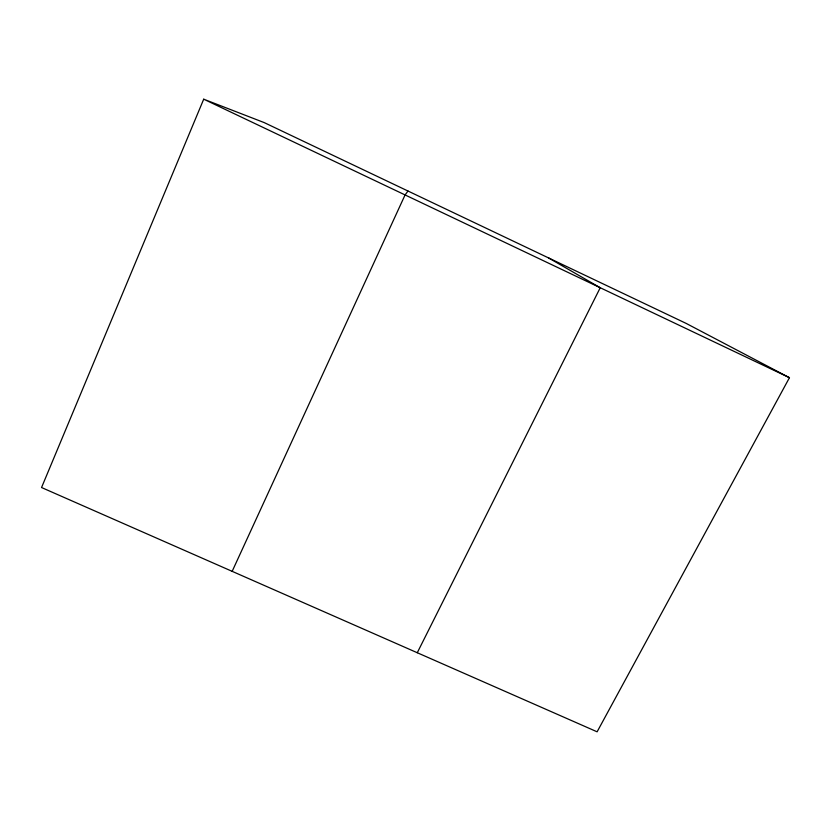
<?xml version="1.0" encoding="UTF-8"?>
<svg xmlns="http://www.w3.org/2000/svg" width="831" height="831" viewBox="0 0 831 831"><rect width="100%" height="100%" fill="white"/><g stroke="black" fill="none" stroke-linecap="round" stroke-linejoin="round"><path stroke-width="1.25" d="M203.709 99.19L41.55 487.527L597.115 731.81L789.45 377.7L686.157 323.404L264.154 122.573L203.709 99.19L789.45 377.7M232.161 571.344L405.071 194.942L407.99 191.026M417.276 652.73L600.231 287.734L548.616 257.953"/></g></svg>
